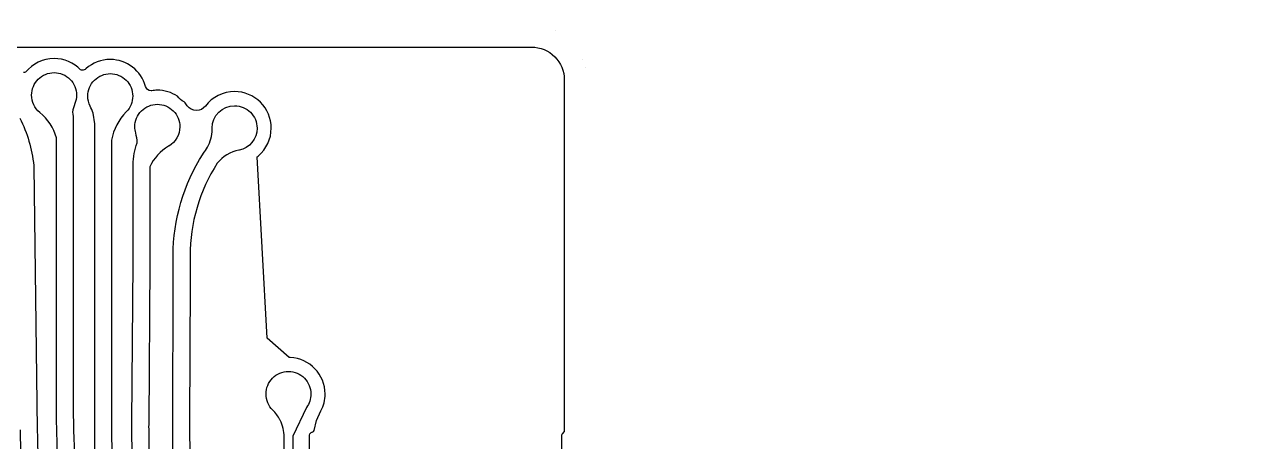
# Model space of a CAD drawing. Extents: x 3811 to 4077, y -444 to -307.
# Drawn here: x 3996.24 to 4007.32, y -377.57 to -373.8 of the extents above; entities that cross this region are included whole.
import ezdxf

# ---------------------------------------------------------------- set-up
doc = ezdxf.new("R2010")
doc.units = 0
doc.layers.add('gbr-dxf', color=7, linetype='Continuous')
doc.layers.add('gbr-outline-dxf', color=2, linetype='Continuous')

msp = doc.modelspace()

# ---------------------------------------------------------------- linework, layer by layer
at = {"layer": 'gbr-dxf', "linetype": 'Continuous'}
for points in [[(3987.524, -377.485), (3987.524, -374.3, -0.414221), (3987.82, -374.004), (4000.821, -374.004, -0.41422), (4001.117, -374.3), (4001.117, -377.481), (4001.097, -377.501, 0.16592), (4001.092, -377.513), (4001.092, -379.524, -0.013289), (4001.092, -379.525), (4001.092, -380.531)], [(3998.814, -377.657), (3998.814, -377.513, -0.210828), (3998.821, -377.494, -0.160862), (3998.835, -377.487, -0.132789), (3998.837, -377.486, 0.308532), (3998.854, -377.471, -0.132944), (3998.855, -377.47), (3998.875, -377.38), (3998.916, -377.294, 0.121222), (3998.954, -377.141, 0.400099), (3998.639, -376.81), (3998.63, -376.81), (3998.43, -376.635), (3998.34, -374.997), (3998.35, -374.989, 0.220348), (3998.467, -374.737, 0.41422), (3998.136, -374.406, 0.234859), (3997.872, -374.537, -0.235162), (3997.791, -374.578, -0.244168), (3997.708, -374.535, 0.033572), (3997.68, -374.5, -0.098751), (3997.62, -374.449, 0.146947), (3997.437, -374.394, 0.037656), (3997.388, -374.398, -0.037744), (3997.38, -374.398, -0.339333), (3997.331, -374.361, 0.338779), (3997.012, -374.116), (3997.012, -374.116, 0.183708), (3996.792, -374.2, -0.183274), (3996.758, -374.213, -0.072667), (3996.744, -374.21, 0.205697), (3996.504, -374.107), (3996.504, -374.107, 0.227316), (3996.246, -374.231, -0.096943), (3996.227, -374.235, -0.163848)], [(3999.072, -383.408, -0.198755), (3996.525, -377.262, -0.011889), (3996.525, -377.259, -0.001401), (3996.525, -377.212, -0.006774), (3996.525, -377.21), (3996.525, -374.823, 0.15456), (3996.376, -374.596, -0.007498), (3996.374, -374.595, -0.223524), (3996.301, -374.438, -0.414223), (3996.504, -374.235, -0.414223), (3996.707, -374.438, -0.097355), (3996.692, -374.515, 0.044886), (3996.669, -374.592, -0.047616), (3996.677, -374.669, -0.019176), (3996.677, -374.675), (3996.677, -374.811, -0.01601), (3996.677, -374.815), (3996.677, -377.212, -0.008654), (3996.677, -377.214, 0.001254), (3996.677, -377.255, -0.011774), (3996.677, -377.258, 0.198929), (3999.181, -383.302, -0.008685)], [(3999.155, -383, -0.198702), (3996.871, -377.486, -0.011933), (3996.871, -377.483, -0.002991), (3996.871, -377.39), (3996.871, -377.389), (3996.872, -375.938, -0.007608), (3996.872, -375.936), (3996.872, -374.841, -0.007697), (3996.872, -374.839, -0.009964), (3996.872, -374.836), (3996.872, -374.697), (3996.856, -374.601, 0.035159), (3996.83, -374.539, -0.117388), (3996.809, -374.447, -0.414223), (3997.012, -374.244, -0.414223), (3997.215, -374.447, -0.198264), (3997.156, -374.59, 0.15275), (3997.024, -374.845), (3997.024, -375.938, -0.007746), (3997.024, -375.94), (3997.024, -377.391, -0.010093), (3997.024, -377.394, 0.002819), (3997.023, -377.48, -0.011725), (3997.023, -377.483, 0.198897), (3999.264, -382.894, -0.008509)], [(3999.392, -382.763, -0.198823), (3997.206, -377.482, -0.007746), (3997.207, -377.481, -0.002805), (3997.207, -377.398, -0.010726), (3997.207, -377.395), (3997.218, -375.955, -0.006298), (3997.218, -375.954), (3997.218, -375.073, -0.007697), (3997.218, -375.071, -0.012593), (3997.218, -375.067, -0.08954), (3997.255, -374.869, 0.055014), (3997.242, -374.78, -0.069258), (3997.234, -374.725, -0.414223), (3997.437, -374.521, -0.414223), (3997.641, -374.725, -0.265799), (3997.54, -374.9, -0.006747), (3997.539, -374.901, 0.15593), (3997.37, -375.086), (3997.37, -375.955, -0.009302), (3997.37, -375.958), (3997.359, -377.392, -0.012893), (3997.359, -377.396, 0.002983), (3997.359, -377.482, -0.007608), (3997.359, -377.484, 0.198838), (3999.502, -382.656, -0.008522)], [(3999.653, -382.5, -0.198689), (3997.576, -377.484, -0.007704), (3997.576, -377.482, -0.002919), (3997.577, -377.4, -0.006135), (3997.577, -377.399), (3997.58, -376.126, -0.007098), (3997.58, -376.124), (3997.58, -375.894, -0.010143), (3997.58, -375.891, -0.143427), (3997.852, -374.968), (3997.853, -374.967, -0.010197), (3997.892, -374.909, 0.122518), (3997.933, -374.751, -0.01036), (3997.933, -374.748, 0.005486), (3997.933, -374.741, -0.0151), (3997.933, -374.737, -0.414162), (3998.136, -374.534, -0.414223), (3998.339, -374.737, -0.356772), (3998.176, -374.936, -0.006611), (3998.175, -374.936, 0.173672), (3997.979, -375.053, 0.143011), (3997.733, -375.892, -0.017744), (3997.733, -375.898), (3997.733, -376.122, -0.008277), (3997.733, -376.125), (3997.729, -377.397, -0.009561), (3997.729, -377.4, 0.002919), (3997.729, -377.48, -0.007691), (3997.729, -377.482, 0.198911), (3999.764, -382.395, -0.013711)], [(3996.193, -374.647, -0.094409), (3996.32, -375.074, -0.028699), (3996.32, -375.083), (3996.352, -377.463, -0.007653), (3996.352, -377.465, 0.041158), (3996.455, -378.531, -0.012756), (3996.456, -378.535), (3996.525, -378.921, -0.007562), (3996.525, -378.922, 0.07327), (3997.287, -381.163, -0.0085), (3997.288, -381.165), (3997.447, -381.476, -0.007866), (3997.448, -381.478, 0.077048), (3999.034, -383.647, -0.013913), (3999.037, -383.65), (4000.613, -385.226, -0.008796)], [(3998.585, -379.174), (3998.585, -377.535, -0.014135), (3998.585, -377.533, -0.002638), (3998.585, -377.53, 0.114483), (3998.548, -377.378), (3998.546, -377.374, 0.078246), (3998.482, -377.287, -0.204188), (3998.42, -377.141, -0.414223), (3998.623, -376.937, -0.414223), (3998.826, -377.141, -0.163225), (3998.785, -377.263), (3998.661, -377.521, 0.006107), (3998.661, -377.529), (3998.661, -377.532, -0.010871), (3998.661, -377.533), (3998.661, -379.176, -0.014012)], [(4000.504, -385.332), (3998.932, -383.76, -0.013659), (3998.929, -383.758, -0.077228), (3997.312, -381.546, -0.009209), (3997.311, -381.543), (3997.151, -381.233, -0.008596), (3997.15, -381.231, -0.073265), (3996.375, -378.948, -0.008634), (3996.375, -378.946), (3996.306, -378.565, -0.012454), (3996.305, -378.562, -0.041374), (3996.2, -377.466, -0.007759)]]:
    msp.add_lwpolyline(points, format="xyb", dxfattribs=at)
at = {"layer": 'gbr-outline-dxf', "linetype": 'Continuous', "const_width": 0.000025}
msp.add_lwpolyline([(4007.321, -395.49), (4007.321, -388.109, 0.211094), (4007.158, -387.739), (4001.484, -382.573, -0.211095), (4001.321, -382.203), (4001.321, -374.3, 0.414217), (4000.821, -373.8), (3987.821, -373.8, 0.414217), (3987.321, -374.3), (3987.321, -382.203, 0.211094), (3987.484, -382.573), (3993.158, -387.739, -0.211095), (3993.321, -388.109), (3993.321, -396.866, 0.414217), (3993.821, -397.366), (3998.821, -397.366, 0.414217), (3999.321, -396.866), (3999.321, -396.49, -0.414217), (3999.821, -395.99), (4006.821, -395.99, 0.414217)], format="xyb", close=True, dxfattribs=at)

doc.saveas('drawing.dxf')
